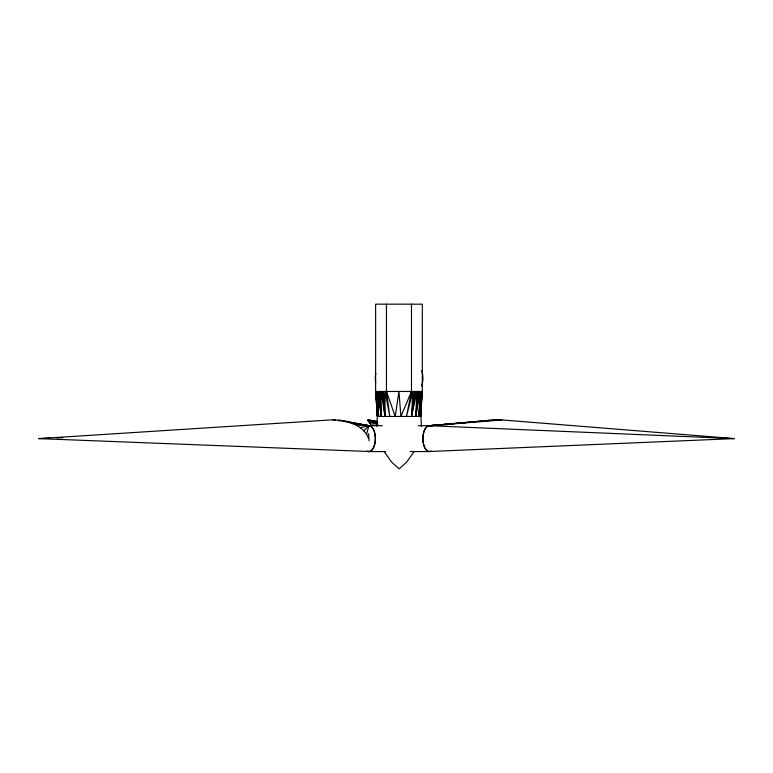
<?xml version="1.0" encoding="UTF-8"?>
<svg xmlns="http://www.w3.org/2000/svg" width="773" height="773" viewBox="0 0 773 773"><rect width="100%" height="100%" fill="white"/><g stroke="black" fill="none" stroke-linecap="round" stroke-linejoin="round"><path stroke-width="1.16" d="M421.304 400.994L420.889 416.444L421.449 426.338M369.108 440.861L368.624 433.692M420.783 411.69L420.599 416.444L422.309 391.476L422.309 304.166L375.62 304.166L375.62 391.476L377.369 416.444L376.809 426.338M420.918 408.125L421.188 400.994M422.222 391.476L420.599 416.444L421.942 391.476L418.86 416.444L420.077 391.476L415.768 416.444L416.898 391.476L411.536 416.444L412.888 391.476L406.472 416.444L411.478 391.476L411.478 304.166M420.86 391.476L418.86 416.444L421.488 391.476M418.077 391.476L415.768 416.444L419.14 391.476M414.28 391.476L411.536 416.444L415.623 391.476M368.47 438.252L366.576 434.339L368.885 425.72L339.569 420.232L333.124 419.787L38.679 438.61L368.885 451.509M411.478 391.476L400.897 416.444L398.965 391.476L395.206 416.444L386.452 391.476L386.452 304.166M414.193 451.48L406.55 462.225L399.129 468.834L391.708 462.225L384.065 451.48M378.103 425.189L371.088 425.015L367.735 420.232L377.108 421.488M366.576 434.339L363.851 430.793L368.885 425.72L339.569 420.232M345.608 421.266L356.063 425.015L360.324 427.672L368.885 425.72L351.58 422.85M485.773 420.918L496.247 419.787L502.025 419.932L734.35 438.61L429.373 451.509M431.672 426.136L429.373 425.72L490.082 420.232M431.73 425.855L429.373 425.72L496.247 419.787M734.35 438.61L429.373 425.72L457.674 423.391M460.032 423.198L465.935 422.715M469.472 422.425L474.187 422.039M478.902 421.652L482.439 421.362M431.778 425.672L429.373 425.72L502.025 419.932M429.373 425.72L440.088 425.073M444.842 424.792L448.417 424.58M38.679 438.61L49.52 438.194M56.758 437.905L62.777 437.673M375.62 391.476L422.309 391.476M369.523 425.672L382.326 425.672M418.386 425.672L430.02 425.672M385.688 451.558L368.238 451.558A13.006 6.503 -90 0 0 375.378 438.204A13.006 6.503 -90 0 0 367.832 425.788M410.125 451.558L428.735 451.558M356.063 425.015L368.885 425.72L351.135 422.86M369.291 422.86L377.649 423.662M359.435 424.435L361.803 424.754M364.16 425.073L368.885 425.72M368.161 421.266L377.688 422.628M333.124 419.787L335.434 420.164M337.743 420.551L340.052 420.937M342.352 421.314L344.661 421.7M346.971 422.077L349.28 422.464M367.735 420.232L377.04 421.855M368.016 419.787L377.234 421.546M368.992 419.932L374.644 421.845M360.324 427.672L363.851 430.793M386.452 391.476L389.785 416.444L385.041 391.476L384.993 416.444L381.031 391.476L381.176 416.444L377.862 391.476L378.577 416.444L375.987 391.476L377.369 416.444L420.889 416.444L420.879 414.067M382.306 391.476L384.993 416.444L383.65 391.476M378.789 391.476L381.176 416.444L379.862 391.476M376.441 391.476L378.577 416.444L377.069 391.476M375.707 391.476L377.369 416.444L377.098 408.125M377.282 408.125L377.601 415.256M376.741 397.419L376.857 400.994M377.611 410.502L377.591 408.125L377.611 412.879M377.572 408.125L377.601 411.69M421.749 370.654A23.828 23.828 0 0 1 421.604 385.969M375.707 382.538A23.828 23.828 0 0 1 375.794 373.243M431.044 451.074A12.899 6.445 -90 0 1 422.928 438.61A12.899 6.445 -90 0 1 431.044 426.155M367.214 426.155A12.899 6.445 -90 0 1 375.33 438.61A12.899 6.445 -90 0 1 367.214 451.074M430.426 451.442A13.006 6.503 -90 0 1 422.908 437.325A13.006 6.503 -90 0 1 431.672 426.445"/></g></svg>
